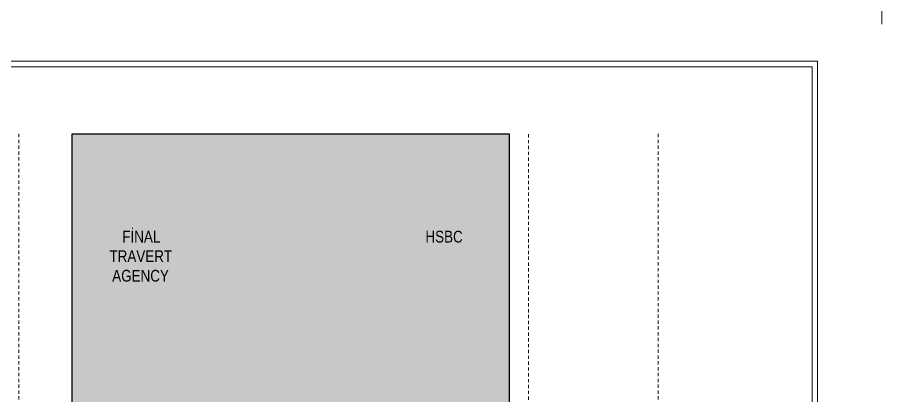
# Model space of a CAD drawing. Header units: millimetres. Extents: x 863 to 22635, y -482 to 12118.
# Drawn here: x 19631 to 22635, y 4377 to 5692 of the extents above; entities that cross this region are included whole.
import ezdxf

# ---------------------------------------------------------------- set-up
doc = ezdxf.new("R2010")
doc.units = ezdxf.units.MM
doc.linetypes.add('JIS_02_0.7', pattern=[1.35, 0.75, -0.6])
doc.layers.add('ABOVE_0G', color=235, linetype='JIS_02_0.7', lineweight=9)
doc.layers.add('TXT_0G', color=7, linetype='Continuous', lineweight=13)
doc.layers.add('Existing WALL_0G', color=65, linetype='Continuous')
doc.layers.add('HATCH_0G', color=251, linetype='Continuous')
doc.styles.add('0G_50', font='ARIALN.TTF', dxfattribs={"height": 50})

# ---------------------------------------------------------------- blocks, each defined once
blk = doc.blocks.new('ANTET-1-150-A3-DIKEY')
blk.add_lwpolyline([(2810, 4200), (2910, 4200), (2910, 4100)])
for points in [[(165.3, 4014.3), (2761.6, 4014.3), (2761.6, 185.7), (165.3, 185.7)], [(178.5, 4001.1), (2748.5, 4001.1), (2748.5, 198.9), (178.5, 198.9)]]:
    blk.add_lwpolyline(points, close=True)

msp = doc.modelspace()

# ---------------------------------------------------------------- hatches: boundary and pattern name
at = {"layer": 'HATCH_0G'}
h = msp.add_hatch(dxfattribs=at)
h.set_pattern_fill('DOTS', color=256, scale=100, angle=45)
h.set_pattern_definition([(45, (156564.5167, -4538.823), (-2.2097087, 6.62912607), [0, -6.25])])
h.paths.add_polyline_path([(19819.04, 4263.66), (19819.04, 4215.66), (19797.04, 4215.66), (19797.04, 4346.66), (19822.04, 4346.66), (19822.04, 5286.66), (21340.04, 5286.66), (21340.04, 4346.66), (21300.04, 4346.66), (21300.04, 4263.66)])
h.paths.add_polyline_path([(21035.9, 4886.65), (21185.89, 4886.65), (21185.89, 4971.47), (21035.9, 4971.47)], flags=24)
h.paths.add_polyline_path([(19952.72, 4741.83), (20190.87, 4741.83), (20190.87, 4963.19), (19952.72, 4963.19)], flags=24)

# ---------------------------------------------------------------- linework, layer by layer
at = {"layer": 'ABOVE_0G', "ltscale": 15}
msp.add_lwpolyline([(19637.04, 5286.66), (19637.04, 2945.66), (21408.04, 2945.66), (21408.04, 5286.66)], dxfattribs=at)
at = {"layer": 'ABOVE_0G', "color": 252, "ltscale": 15}
msp.add_lwpolyline([(21858.04, 5286.66), (21858.04, 841.07)], dxfattribs=at)
at = {"layer": 'Existing WALL_0G'}
msp.add_lwpolyline([(19819.04, 4263.66), (19819.04, 4215.66), (19797.04, 4215.66), (19797.04, 4346.66), (19822.04, 4346.66), (19822.04, 5286.66), (21340.04, 5286.66), (21340.04, 4346.66), (21300.04, 4346.66), (21300.04, 4263.66)], close=True, dxfattribs=at)

# ---------------------------------------------------------------- block references
at = {"layer": 'TXT_0G', "xscale": 1.5, "yscale": 1.5, "zscale": 1.5}
msp.add_blockref('ANTET-1-150-A3-DIKEY', (18270.29, -482.12), dxfattribs=at)

# ---------------------------------------------------------------- texts
at = {"layer": 'TXT_0G', "attachment_point": 1, "style": '0G_50'}
for s, insert, char_height in [('\\pi32.06331;FİNAL \\P\\pi-12.51563;TRAVERT \\P\\pi-2.99675;AGENCY', (19964.07, 4950.28), 40.7436), ('HSBC', (21049.67, 4950.28), 40.744)]:
    msp.add_mtext_dynamic_manual_height_columns(s, width=190.7208, gutter_width=250, heights=[0], dxfattribs=dict(at, insert=insert, char_height=char_height))

doc.saveas('drawing.dxf')
